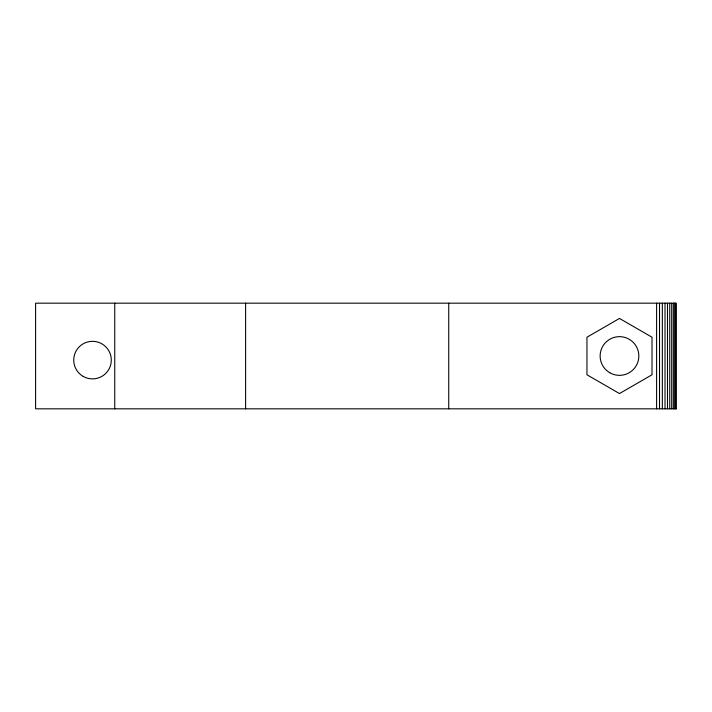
<?xml version="1.0" encoding="UTF-8"?>
<svg xmlns="http://www.w3.org/2000/svg" width="712" height="712" viewBox="0 0 712 712"><rect width="100%" height="100%" fill="white"/><g stroke="black" fill="none" stroke-linecap="round" stroke-linejoin="round"><path stroke-width="1.07" d="M676.4 408.822L35.6 408.822L35.6 303.178L676.204 303.178L676.204 408.822M675.626 303.178L675.626 408.822M674.664 303.178L674.664 408.822M673.347 303.178L673.347 408.822M671.692 303.178L671.692 408.822M669.734 303.178L669.734 408.822M667.491 303.178L667.491 408.822M665.017 303.178L665.017 408.822M662.347 303.178L662.347 408.822M659.526 303.178L659.526 408.822M656.606 303.178L656.606 408.822M448.738 303.178L448.738 408.822M245.613 303.178L245.613 408.822M114.748 303.178L114.748 408.822M619.485 318.433L586.955 337.221L586.955 374.779L619.485 393.567L652.014 374.779L652.014 337.221L619.485 318.433M609.81 372.759A19.349 19.349 0 0 0 638.833 356A19.349 19.349 0 0 0 609.81 339.241A19.349 19.349 0 0 0 609.81 372.759M83.126 376.363A18.779 18.779 0 0 0 111.294 360.094A18.779 18.779 0 0 0 83.126 343.834A18.779 18.779 0 0 0 83.126 376.363"/></g></svg>
